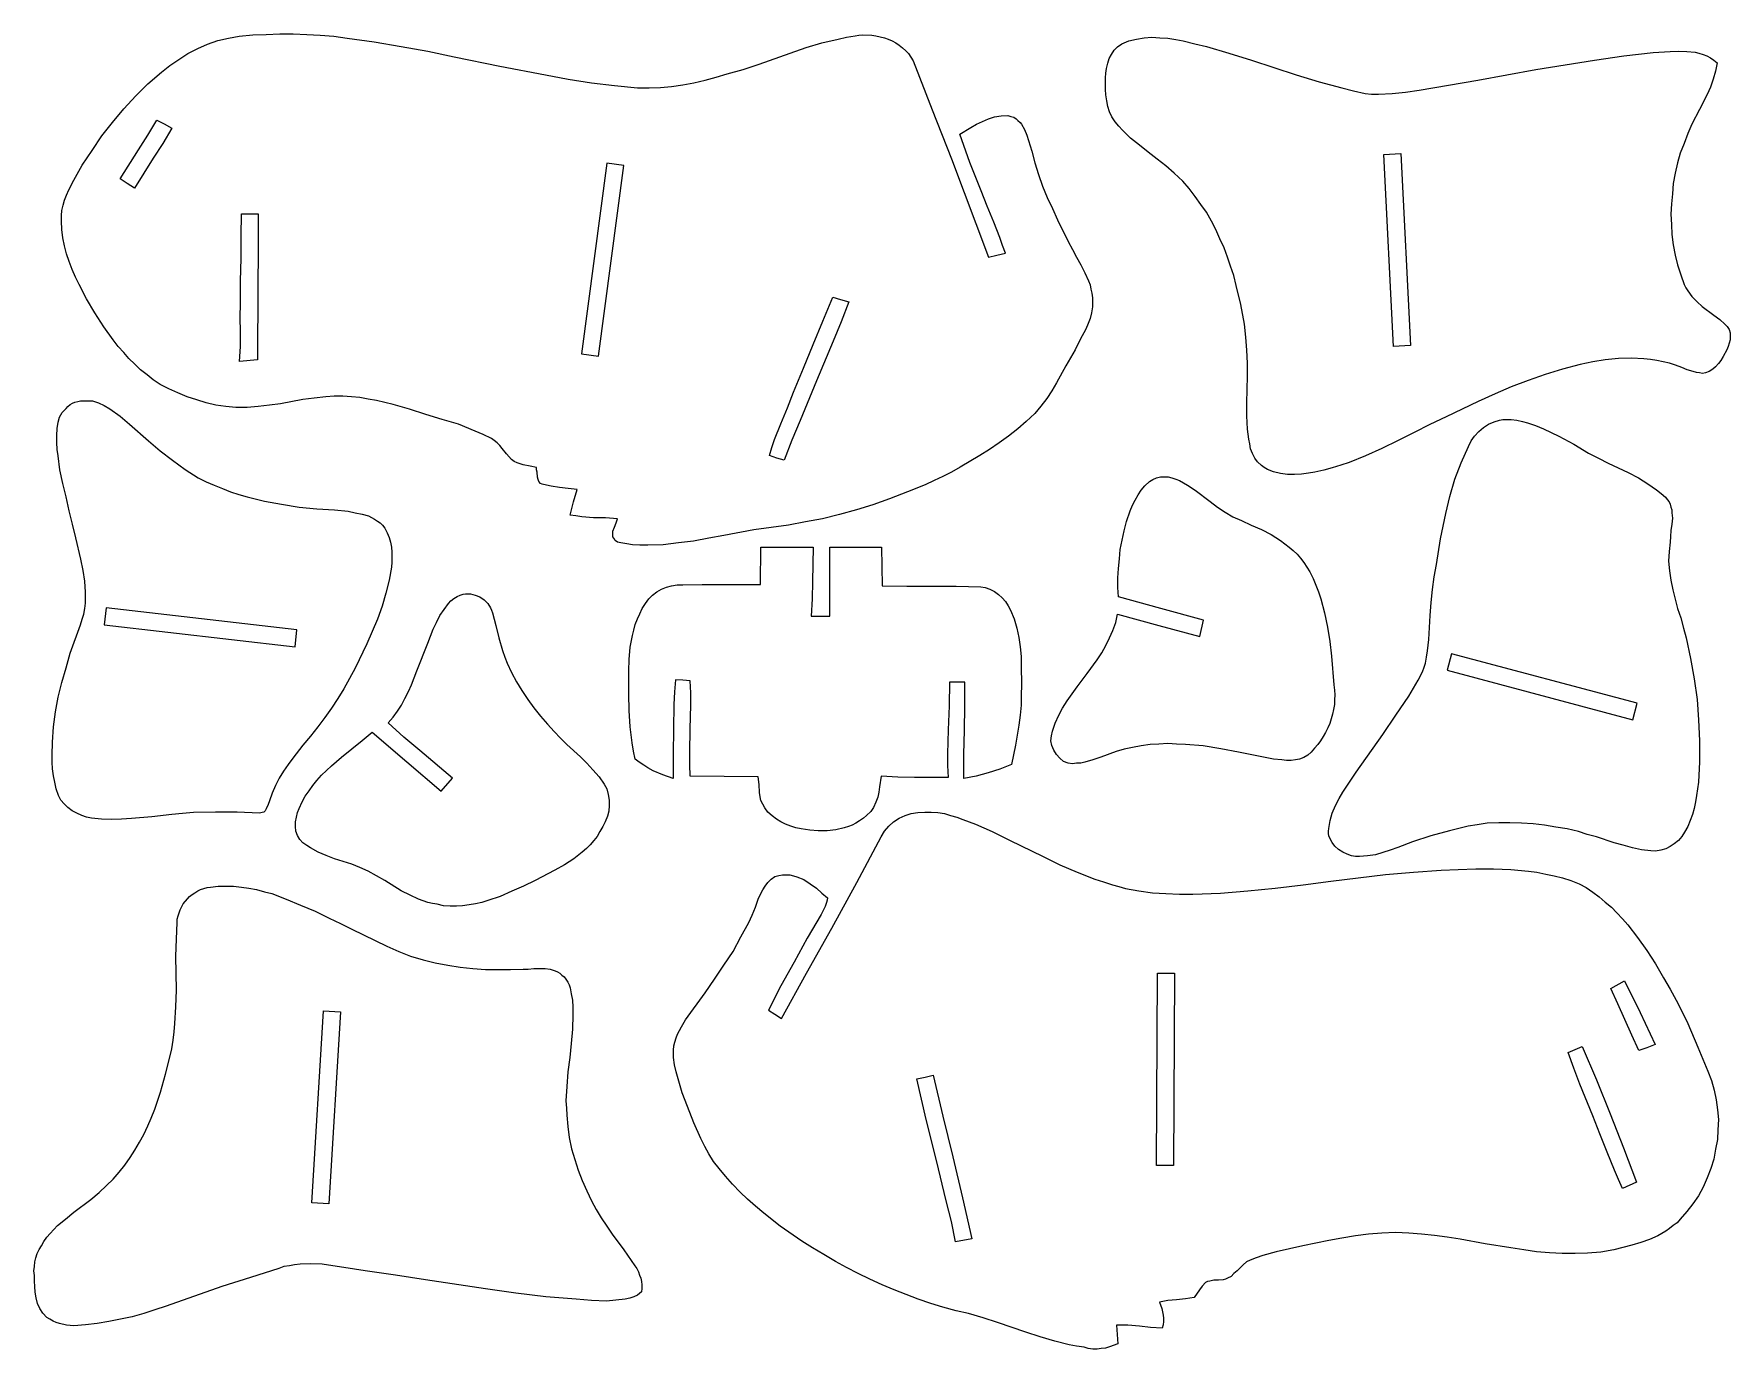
# Model space of a CAD drawing. Extents: x 0 to 623, y 0 to 1485.
# Drawn here: x 0 to 610, y 0 to 472 of the extents above; entities that cross this region are included whole.
import ezdxf

# ---------------------------------------------------------------- set-up
doc = ezdxf.new("R2010")
doc.units = 0
doc.layers.get('0').update_dxf_attribs({"color": 1, "linetype": 'CONTINUOUS'})

msp = doc.modelspace()

# ---------------------------------------------------------------- linework, layer by layer
for points in [[(73.78, 471.63), (78.63, 472.13), (83.49, 472.3), (88.34, 472.47), (93.19, 472.47), (98.04, 472.3), (102.89, 471.97), (107.74, 471.63), (112.6, 470.96), (122.3, 469.63), (132, 467.95), (141.54, 466.28), (151.08, 464.27), (167.47, 460.93), (183.87, 457.75), (192.07, 456.24), (200.43, 454.9), (208.63, 453.9), (216.99, 453.06), (221.18, 453.06), (225.19, 453.23), (229.21, 453.56), (233.22, 454.23), (237.24, 454.9), (241.25, 455.91), (245.27, 456.91), (249.12, 458.08), (254.97, 459.75), (260.66, 461.59), (271.87, 465.61), (277.56, 467.62), (283.25, 469.29), (289.1, 470.63), (292.11, 471.3), (295.13, 471.8), (296.46, 471.97), (297.97, 472.13), (301.15, 471.97), (302.65, 471.8), (304.16, 471.47), (305.67, 471.13), (307, 470.63), (308.51, 469.96), (309.85, 469.29), (311.02, 468.45), (312.19, 467.45), (313.36, 466.45), (314.37, 465.44), (315.2, 464.1), (316.04, 462.77), (322.9, 445.2), (329.76, 427.63), (343.14, 392.33), (346.15, 393), (349.17, 393.67), (348.16, 396.51), (347.16, 399.36), (344.98, 404.88), (342.64, 410.57), (340.47, 416.09), (336.45, 426.29), (332.77, 436.5), (336.79, 438.84), (338.79, 440.01), (340.97, 441.02), (343.14, 442.02), (345.32, 442.69), (347.66, 443.02), (350, 443.19), (351.17, 442.86), (352.18, 442.52), (353.01, 442.02), (353.68, 441.35), (354.52, 440.68), (355.02, 440.01), (356.03, 438.17), (356.86, 436.16), (357.53, 434.16), (358.7, 430.31), (359.71, 426.13), (361.04, 421.94), (362.55, 417.76), (364.22, 413.75), (366.06, 409.73), (367.9, 405.71), (371.75, 397.85), (373.26, 395.01), (374.76, 392.33), (376.27, 389.49), (377.77, 386.64), (379.11, 383.8), (379.62, 382.29), (379.95, 380.79), (380.28, 379.28), (380.45, 377.61), (380.45, 376.1), (380.45, 374.43), (380.12, 372.25), (379.62, 370.25), (378.95, 368.41), (378.11, 366.4), (376.1, 362.72), (374.26, 359.04), (370.92, 353.18), (367.57, 347.16), (365.9, 344.31), (364.06, 341.47), (361.88, 338.79), (359.71, 336.12), (356.69, 333.27), (353.68, 330.59), (350.34, 327.92), (346.99, 325.58), (343.48, 323.23), (339.96, 321.06), (332.94, 316.88), (329.76, 315.04), (326.75, 313.53), (323.57, 312.02), (320.39, 310.52), (314.03, 308.01), (307.51, 305.5), (301.48, 303.32), (295.63, 301.48), (289.61, 299.81), (283.41, 298.3), (277.39, 297.13), (271.2, 295.96), (265.01, 295.13), (258.82, 294.29), (247.95, 292.28), (242.59, 291.28), (237.07, 290.27), (231.72, 289.61), (226.2, 288.94), (220.68, 288.77), (217.83, 288.77), (215.15, 288.94), (213.15, 289.27), (210.97, 289.61), (209.8, 289.94), (208.96, 290.44), (208.46, 291.28), (208.13, 291.78), (208.13, 292.28), (208.13, 293.12), (208.13, 293.79), (208.63, 295.29), (209.3, 296.8), (209.8, 298.3), (205.45, 298.64), (201.1, 298.64), (196.92, 298.97), (194.74, 299.31), (192.74, 299.64), (193.91, 304.33), (195.25, 308.85), (192.07, 309.18), (188.89, 309.51), (185.88, 310.02), (184.2, 310.35), (182.7, 310.69), (182.03, 311.02), (181.53, 311.69), (181.19, 312.36), (181.02, 313.2), (180.86, 315.04), (180.69, 315.87), (180.69, 316.71), (178.35, 317.21), (175.84, 317.71), (173.66, 318.38), (172.66, 318.88), (171.66, 319.55), (169.81, 321.56), (168.31, 323.57), (167.47, 324.57), (166.47, 325.58), (165.46, 326.41), (164.46, 327.08), (161.45, 328.59), (158.61, 329.76), (152.58, 332.27), (146.73, 333.94), (140.87, 335.78), (135.02, 337.62), (129.16, 339.29), (123.14, 340.8), (120.13, 341.3), (117.11, 341.8), (114.1, 342.14), (111.09, 342.31), (107.91, 342.31), (104.9, 342.14), (100.72, 341.64), (96.7, 341.14), (88.67, 339.63), (84.66, 339.13), (80.64, 338.63), (76.63, 338.29), (72.61, 338.29), (68.93, 338.63), (65.42, 339.13), (61.9, 339.96), (58.56, 340.97), (55.04, 342.14), (51.7, 343.48), (48.52, 344.98), (45.34, 346.49), (42.83, 348.16), (40.66, 350), (38.31, 351.84), (36.31, 353.85), (34.13, 355.86), (32.29, 358.03), (30.28, 360.21), (28.44, 362.55), (25.1, 367.23), (21.92, 372.25), (18.91, 377.27), (16.23, 382.46), (14.89, 385.14), (13.72, 387.81), (12.72, 390.66), (11.71, 393.5), (11.04, 396.35), (10.37, 399.19), (10.04, 402.2), (9.87, 405.21), (9.87, 407.22), (10.04, 409.06), (10.54, 410.9), (11.04, 412.74), (11.71, 414.58), (12.55, 416.42), (14.39, 419.94), (17.4, 425.29), (20.91, 430.64), (24.43, 435.83), (28.27, 440.68), (32.29, 445.53), (36.64, 450.22), (40.99, 454.57), (45.84, 458.75), (48.85, 461.09), (52.03, 463.27), (55.38, 465.44), (58.89, 467.28), (62.4, 468.79), (66.09, 470.13), (69.93, 470.96), (73.78, 471.63)], [(390.99, 468.96), (393.5, 469.96), (396.35, 470.63), (399.02, 471.13), (401.87, 471.3), (404.71, 471.13), (407.56, 470.96), (410.4, 470.46), (413.08, 469.96), (417.26, 468.96), (421.44, 467.95), (429.47, 465.61), (437.67, 463.1), (445.7, 460.42), (453.73, 457.75), (461.93, 455.24), (470.13, 453.06), (474.31, 452.06), (478.49, 451.05), (480.83, 450.89), (483.34, 450.89), (488.2, 451.05), (493.05, 451.56), (497.9, 452.23), (508.44, 454.07), (518.98, 455.91), (539.89, 459.75), (550.43, 461.43), (560.97, 463.1), (571.51, 464.61), (582.05, 465.78), (588.08, 466.11), (591.09, 466.28), (594.1, 466.11), (597.11, 465.94), (598.45, 465.61), (599.96, 465.11), (601.29, 464.61), (602.63, 463.94), (603.8, 463.1), (604.98, 462.1), (604.47, 459.09), (603.64, 456.24), (602.63, 453.4), (601.46, 450.72), (598.62, 445.37), (595.94, 440.01), (594.43, 436.67), (593.1, 433.15), (591.76, 429.64), (590.75, 426.13), (589.92, 422.45), (589.25, 418.76), (588.91, 415.08), (588.58, 411.4), (588.41, 407.72), (588.58, 404.04), (588.75, 400.36), (589.25, 396.68), (589.92, 393), (590.75, 389.49), (591.93, 385.97), (593.1, 382.46), (593.77, 381.29), (594.43, 380.12), (595.94, 378.11), (597.78, 376.27), (599.62, 374.6), (603.8, 371.42), (605.98, 369.91), (607.82, 368.24), (608.66, 367.4), (609.33, 366.23), (609.66, 365.06), (609.66, 363.89), (609.66, 362.55), (609.33, 361.38), (608.99, 360.21), (608.49, 359.04), (607.15, 356.53), (606.31, 355.19), (605.48, 354.02), (604.47, 352.85), (603.47, 352.01), (602.13, 351.17), (600.79, 350.67), (599.79, 350.5), (598.62, 350.67), (597.61, 350.84), (596.44, 351.17), (594.27, 351.84), (592.26, 352.68), (590.09, 353.52), (587.91, 354.18), (585.57, 354.69), (583.39, 355.19), (581.05, 355.52), (578.71, 355.69), (574.19, 356.03), (569.51, 355.86), (564.82, 355.36), (560.3, 354.69), (555.79, 353.68), (549.43, 352.01), (543.24, 350.17), (537.05, 347.99), (531.03, 345.65), (525.17, 343.14), (519.15, 340.47), (507.6, 334.94), (501.75, 332.1), (496.06, 329.26), (490.37, 326.41), (484.52, 323.57), (478.66, 320.89), (472.8, 318.55), (469.79, 317.55), (466.61, 316.54), (463.6, 315.7), (460.42, 315.04), (458.08, 314.7), (455.57, 314.37), (453.06, 314.2), (450.55, 314.2), (448.04, 314.53), (445.53, 315.2), (443.36, 316.04), (442.19, 316.71), (441.18, 317.38), (439.85, 318.72), (438.84, 320.05), (438, 321.73), (437.34, 323.4), (437, 325.24), (436.67, 326.91), (436.16, 330.43), (436, 335.28), (436, 339.96), (436.16, 349.5), (436.16, 354.18), (436, 358.87), (435.66, 363.55), (435.16, 368.24), (433.82, 375.27), (432.15, 382.12), (431.31, 385.64), (430.14, 388.98), (428.97, 392.33), (427.8, 395.68), (426.29, 398.86), (424.79, 402.2), (423.28, 405.21), (421.44, 408.39), (419.43, 411.24), (417.43, 414.08), (415.25, 416.92), (412.91, 419.6), (409.9, 422.45), (406.89, 425.12), (403.71, 427.46), (400.53, 429.97), (397.35, 432.48), (394.17, 434.99), (391.33, 437.84), (389.99, 439.34), (388.65, 440.85), (387.48, 442.69), (386.64, 444.53), (385.97, 446.37), (385.64, 448.38), (385.3, 450.55), (385.14, 452.56), (385.14, 456.74), (385.3, 458.42), (385.47, 460.09), (385.97, 461.93), (386.47, 463.6), (387.31, 465.11), (388.32, 466.61), (389.49, 467.79), (390.99, 468.96)], [(44.17, 441.52), (46.85, 440.18), (49.52, 438.67), (46.34, 433.15), (42.83, 427.8), (39.48, 422.45), (36.14, 417.09), (33.46, 418.76), (30.95, 420.44), (37.64, 430.81), (40.99, 436.16), (44.17, 441.52)], [(488.7, 360.19), (485.15, 429.2), (491.28, 429.51), (494.82, 360.5), (488.7, 360.19)], [(196.84, 357.55), (202.92, 356.74), (212, 425.24), (205.92, 426.05), (196.84, 357.55)], [(74.62, 407.89), (80.64, 407.89), (80.64, 394.67), (80.47, 381.62), (80.31, 355.36), (73.95, 354.85), (74.28, 360.21), (74.28, 365.39), (74.12, 370.58), (74.28, 375.77), (74.28, 383.8), (74.45, 391.83), (74.45, 399.86), (74.62, 407.89)], [(287.1, 377.94), (289.94, 377.11), (292.95, 376.27), (290.11, 369.08), (287.26, 362.05), (281.24, 347.83), (275.38, 333.61), (272.37, 326.58), (269.7, 319.39), (267.02, 320.05), (264.34, 321.06), (265.18, 323.9), (266.18, 326.75), (268.52, 332.44), (270.87, 338.12), (273.04, 343.81), (276.56, 352.34), (280.07, 360.88), (283.58, 369.24), (285.42, 373.59), (287.1, 377.94)], [(18.74, 340.63), (19.91, 340.63), (21.08, 340.63), (22.08, 340.3), (23.26, 339.96), (25.26, 338.96), (27.27, 337.79), (30.95, 335.11), (34.3, 332.27), (41.16, 326.24), (45.34, 322.73), (49.86, 319.39), (54.37, 316.04), (59.06, 313.03), (61.9, 311.52), (64.75, 310.35), (67.76, 309.18), (70.6, 308.01), (73.61, 307), (76.63, 306.17), (82.82, 304.66), (89.01, 303.49), (95.36, 302.49), (101.72, 301.82), (108.08, 301.48), (112.93, 300.98), (115.44, 300.48), (117.95, 299.98), (120.29, 299.31), (122.47, 298.14), (123.47, 297.47), (124.47, 296.8), (125.31, 295.96), (126.15, 294.96), (126.98, 293.29), (127.65, 291.61), (128.16, 289.94), (128.49, 288.1), (128.66, 286.26), (128.66, 284.59), (128.66, 282.75), (128.49, 280.91), (127.65, 276.22), (126.48, 271.54), (125.14, 266.85), (123.47, 262.17), (121.63, 257.82), (119.62, 253.3), (115.44, 244.6), (113.43, 240.92), (111.43, 237.24), (109.25, 233.73), (106.91, 230.21), (104.57, 226.87), (102.06, 223.52), (99.38, 220.17), (96.7, 216.99), (93.02, 212.31), (91.35, 209.97), (89.68, 207.63), (88.17, 205.12), (86.83, 202.44), (85.66, 199.76), (84.66, 196.92), (84.15, 195.58), (83.49, 194.07), (83.15, 193.4), (82.65, 192.9), (81.98, 192.74), (81.14, 192.57), (73.11, 192.9), (65.25, 192.9), (57.39, 192.74), (53.37, 192.4), (49.52, 192.07), (42.33, 191.23), (35.13, 190.56), (31.45, 190.39), (27.94, 190.23), (24.26, 190.39), (20.75, 190.73), (18.91, 191.06), (17.23, 191.73), (15.39, 192.57), (13.72, 193.4), (12.21, 194.58), (10.87, 195.91), (9.7, 197.25), (8.87, 198.93), (8.03, 201.27), (7.53, 203.61), (7.03, 205.95), (6.69, 208.46), (6.52, 210.8), (6.52, 213.31), (6.69, 218), (7.03, 223.52), (7.7, 228.87), (8.7, 234.23), (10.04, 239.41), (11.54, 244.77), (13.05, 249.95), (16.73, 260.16), (17.4, 262.17), (17.9, 264.01), (18.24, 266.02), (18.57, 268.02), (18.57, 269.86), (18.57, 271.87), (18.24, 275.89), (17.73, 279.73), (16.9, 283.75), (15.06, 291.45), (13.89, 296.3), (12.72, 301.15), (11.54, 306.17), (10.37, 311.02), (9.37, 315.87), (8.7, 320.89), (8.37, 323.23), (8.2, 325.74), (8.2, 328.25), (8.37, 330.76), (8.7, 332.94), (9.2, 334.78), (10.21, 336.45), (11.54, 337.96), (12.21, 338.63), (13.05, 339.29), (13.89, 339.8), (14.72, 340.13), (15.73, 340.47), (16.73, 340.63), (17.73, 340.63), (18.74, 340.63)], [(529.19, 333.94), (531.03, 333.94), (533.03, 333.77), (535.04, 333.27), (536.88, 332.77), (539.73, 331.77), (542.57, 330.59), (548.09, 327.92), (553.45, 325.07), (558.8, 321.89), (562.31, 320.05), (565.83, 318.21), (573.02, 314.87), (576.7, 313.03), (580.05, 310.85), (583.23, 308.68), (584.9, 307.34), (586.4, 306), (587.07, 305.16), (587.74, 304.33), (588.08, 303.49), (588.41, 302.49), (588.75, 301.48), (588.75, 300.48), (588.91, 298.47), (588.75, 296.3), (588.41, 294.12), (588.24, 291.95), (588.08, 289.94), (587.74, 286.59), (587.58, 283.08), (587.91, 279.57), (588.41, 276.22), (589.08, 272.71), (589.92, 269.36), (590.75, 266.02), (591.93, 262.67), (592.93, 258.99), (593.93, 255.47), (595.44, 248.11), (596.78, 240.75), (597.78, 233.39), (598.28, 226.03), (598.62, 218.5), (598.62, 210.97), (598.28, 203.61), (597.61, 198.93), (597.28, 196.58), (596.78, 194.24), (596.11, 192.07), (595.27, 189.89), (594.43, 187.72), (593.26, 185.71), (592.26, 184.2), (591.09, 182.7), (589.58, 181.53), (588.08, 180.52), (586.57, 179.69), (584.73, 179.18), (582.89, 178.85), (581.22, 179.02), (577.87, 179.35), (574.53, 180.02), (571.18, 181.02), (568, 181.86), (561.64, 184.04), (558.3, 184.87), (555.12, 185.88), (551.1, 186.88), (547.09, 187.55), (542.91, 188.22), (538.89, 188.72), (534.71, 188.89), (530.52, 189.05), (526.51, 189.05), (522.33, 188.89), (518.81, 188.39), (515.47, 187.88), (512.12, 187.05), (508.77, 186.21), (502.08, 184.37), (495.56, 182.2), (490.2, 180.19), (487.53, 179.18), (484.85, 178.35), (482.17, 177.51), (479.33, 177.18), (476.48, 177.01), (474.98, 177.01), (473.64, 177.18), (471.97, 177.85), (470.46, 178.51), (468.96, 179.52), (467.62, 180.69), (466.61, 182.03), (465.78, 183.53), (465.44, 184.37), (465.28, 185.21), (465.28, 186.04), (465.44, 187.05), (465.94, 189.89), (466.61, 192.57), (467.79, 195.25), (469.12, 197.75), (470.46, 200.1), (472.13, 202.61), (475.31, 207.29), (484.85, 220.84), (489.53, 227.7), (494.22, 234.56), (495.89, 237.41), (497.57, 240.25), (499.07, 243.26), (499.74, 244.93), (500.24, 246.44), (500.58, 248.62), (500.91, 250.79), (501.41, 254.97), (501.92, 263.51), (502.25, 268.19), (502.75, 272.87), (503.25, 277.39), (504.09, 281.91), (505.6, 291.11), (507.44, 300.15), (508.94, 306.34), (510.78, 312.53), (512.96, 318.38), (515.63, 324.24), (516.64, 326.24), (517.81, 327.92), (519.32, 329.59), (520.99, 331.1), (522.83, 332.27), (524.84, 333.1), (526.84, 333.77), (528.01, 333.94), (529.19, 333.94)], [(401.03, 311.69), (402.2, 312.36), (403.54, 313.03), (404.88, 313.36), (406.22, 313.36), (407.72, 313.36), (409.06, 313.03), (410.4, 312.53), (411.74, 312.02), (414.58, 310.35), (417.43, 308.51), (422.78, 304.5), (425.46, 302.49), (428.13, 300.65), (430.98, 298.97), (433.99, 297.64), (437.5, 295.96), (441.18, 294.46), (444.7, 292.62), (448.04, 290.44), (451.22, 288.1), (452.56, 286.93), (454.07, 285.59), (455.24, 284.08), (456.41, 282.58), (457.58, 280.91), (458.58, 279.23), (459.75, 276.89), (460.76, 274.38), (461.76, 272.04), (462.6, 269.53), (463.94, 264.51), (464.94, 259.32), (465.78, 254.14), (466.45, 248.95), (467.28, 238.58), (467.45, 236.74), (467.62, 235.06), (467.45, 233.22), (467.45, 231.55), (467.12, 229.71), (466.78, 228.04), (466.28, 226.36), (465.78, 224.69), (465.11, 223.18), (464.27, 221.51), (463.44, 220.01), (462.43, 218.5), (461.43, 217.16), (460.26, 215.82), (459.09, 214.49), (457.91, 213.31), (456.41, 212.48), (454.9, 211.98), (453.4, 211.64), (451.89, 211.47), (450.22, 211.47), (448.54, 211.64), (445.53, 211.98), (432.99, 214.49), (426.63, 215.66), (420.27, 216.66), (413.91, 217.16), (410.73, 217.33), (407.56, 217.5), (404.38, 217.33), (401.2, 217.16), (398.02, 216.66), (394.84, 216.16), (391.83, 215.49), (388.98, 214.65), (383.46, 212.64), (380.62, 211.64), (377.77, 210.8), (376.27, 210.47), (374.76, 210.47), (373.26, 210.3), (371.75, 210.47), (370.08, 211.14), (368.74, 212.31), (367.57, 213.65), (366.57, 215.15), (365.9, 216.83), (365.56, 218.5), (365.73, 220.34), (366.06, 222.01), (367.07, 224.86), (368.41, 227.7), (369.74, 230.21), (371.42, 232.89), (374.93, 237.91), (378.61, 242.76), (382.12, 247.61), (383.8, 250.12), (385.3, 252.8), (386.64, 255.47), (387.81, 258.15), (388.82, 261), (389.49, 264.01), (404.38, 259.99), (419.1, 255.98), (420.44, 261.83), (405.05, 266.02), (389.82, 270.2), (389.65, 273.54), (389.65, 277.06), (389.82, 280.4), (390.16, 283.92), (390.49, 287.26), (391.16, 290.61), (391.83, 293.96), (392.67, 297.3), (394, 301.15), (394.84, 303.16), (395.84, 305), (396.85, 306.84), (398.02, 308.51), (399.36, 310.18), (401.03, 311.69)], [(261.33, 288.1), (280.07, 288.1), (279.9, 275.72), (279.73, 269.53), (279.4, 263.34), (286.09, 263.34), (286.09, 288.1), (304.66, 288.1), (304.83, 274.21), (313.7, 274.05), (322.56, 274.05), (331.43, 274.05), (340.3, 273.88), (341.97, 273.54), (343.64, 273.04), (345.32, 272.21), (346.66, 271.03), (347.99, 269.86), (349.17, 268.52), (350.17, 267.02), (351.01, 265.51), (352.34, 262.33), (353.35, 258.99), (354.02, 255.64), (354.52, 252.3), (354.85, 248.78), (354.85, 245.44), (355.02, 238.58), (354.85, 234.9), (354.85, 231.38), (354.52, 227.7), (354.02, 224.19), (352.85, 216.99), (351.34, 209.97), (347.16, 208.29), (342.98, 206.96), (338.63, 205.79), (334.28, 204.95), (334.28, 213.65), (334.44, 222.35), (334.61, 230.88), (334.61, 239.58), (329.09, 239.58), (328.92, 231.05), (328.59, 222.52), (328.42, 213.82), (328.42, 209.63), (328.59, 205.28), (316.54, 205.28), (310.52, 205.45), (304.5, 205.79), (303.99, 201.94), (303.66, 200.1), (303.32, 198.26), (302.65, 196.42), (301.82, 194.58), (300.81, 193.07), (299.31, 191.73), (298.14, 190.73), (296.8, 189.72), (295.46, 188.89), (294.12, 188.22), (292.78, 187.72), (291.28, 187.21), (288.27, 186.55), (285.09, 186.21), (281.91, 186.21), (278.9, 186.38), (275.72, 186.88), (273.88, 187.21), (272.04, 187.88), (270.2, 188.55), (268.52, 189.39), (266.85, 190.39), (265.35, 191.56), (263.84, 192.9), (262.67, 194.41), (262, 195.75), (261.33, 197.09), (261, 198.42), (260.83, 199.93), (260.66, 202.77), (260.33, 205.62), (235.9, 205.79), (235.73, 209.97), (235.73, 214.32), (235.9, 222.85), (236.07, 231.38), (236.07, 235.73), (235.9, 240.08), (233.22, 240.25), (230.55, 240.42), (230.21, 236.07), (230.04, 231.55), (229.88, 222.68), (229.71, 213.82), (229.71, 204.95), (226.03, 206.29), (222.52, 207.79), (220.68, 208.8), (219.17, 209.8), (217.5, 210.8), (216.16, 211.98), (215.49, 214.82), (214.99, 217.83), (214.65, 220.68), (214.32, 223.52), (213.98, 229.38), (213.82, 235.23), (213.82, 243.6), (213.98, 247.78), (214.32, 252.13), (215.15, 256.31), (215.66, 258.32), (216.16, 260.33), (216.99, 262.33), (217.83, 264.17), (218.67, 266.02), (219.84, 267.86), (221.01, 269.53), (222.35, 270.87), (223.85, 272.04), (225.53, 273.04), (227.37, 273.71), (229.21, 274.21), (231.22, 274.55), (233.22, 274.55), (240.25, 274.71), (247.11, 274.71), (261.16, 274.71), (261.33, 288.1)], [(153.25, 270.87), (154.26, 271.2), (155.09, 271.37), (155.93, 271.37), (156.93, 271.37), (158.61, 270.87), (160.28, 270.2), (161.78, 269.19), (163.12, 267.86), (164.13, 266.35), (164.46, 265.51), (164.8, 264.51), (165.97, 259.99), (167.14, 255.47), (168.48, 250.96), (169.31, 248.62), (170.15, 246.44), (171.66, 243.09), (173.5, 239.75), (175.34, 236.57), (177.51, 233.39), (179.69, 230.38), (182.03, 227.37), (184.54, 224.52), (187.05, 221.85), (189.22, 219.5), (191.56, 217.16), (196.42, 212.81), (198.76, 210.47), (200.93, 208.13), (203.11, 205.62), (204.95, 202.94), (205.95, 201.27), (206.45, 199.26), (206.79, 197.25), (206.79, 195.25), (206.62, 193.24), (206.12, 191.4), (205.28, 189.39), (204.45, 187.72), (203.44, 185.88), (202.44, 184.2), (201.27, 182.7), (199.93, 181.19), (198.59, 179.85), (197.09, 178.51), (194.07, 176.17), (190.73, 174), (187.21, 171.99), (180.19, 168.31), (176, 166.3), (171.82, 164.46), (167.64, 162.62), (163.12, 161.11), (160.95, 160.45), (158.77, 159.94), (156.43, 159.61), (154.09, 159.27), (151.91, 159.11), (149.57, 159.11), (147.23, 159.27), (144.89, 159.78), (143.21, 160.11), (141.54, 160.45), (138.19, 161.62), (135.18, 163.12), (132, 164.63), (126.15, 168.31), (123.14, 169.98), (120.13, 171.66), (117.11, 172.99), (114.27, 174.16), (108.08, 176.17), (105.07, 177.34), (102.22, 178.51), (99.38, 180.02), (98.04, 180.86), (96.7, 181.86), (95.53, 183.03), (94.69, 184.54), (94.19, 186.04), (94.03, 187.72), (94.03, 189.39), (94.36, 191.06), (94.69, 192.74), (95.36, 194.24), (96.37, 196.58), (97.54, 198.59), (98.88, 200.6), (100.22, 202.44), (101.72, 204.28), (103.39, 206.12), (106.91, 209.47), (110.59, 212.64), (114.27, 215.66), (117.95, 218.67), (121.63, 221.68), (134.01, 210.97), (146.39, 200.43), (150.41, 205.12), (138.7, 214.99), (133.01, 219.84), (127.32, 225.03), (129.16, 227.03), (130.67, 229.21), (132.17, 231.38), (133.34, 233.73), (134.68, 236.23), (135.68, 238.58), (137.69, 243.6), (141.54, 253.63), (143.55, 258.65), (144.72, 261), (145.89, 263.51), (147.4, 265.68), (149.07, 267.86), (149.91, 268.86), (150.91, 269.7), (152.08, 270.37), (153.25, 270.87)], [(25.2, 260.2), (93.85, 252.28), (94.55, 258.37), (25.91, 266.3), (25.2, 260.2)], [(574.71, 226.09), (576.29, 232.02), (509.52, 249.82), (507.94, 243.9), (574.71, 226.09)], [(304.5, 184.04), (305.67, 186.04), (307.34, 187.88), (309.01, 189.39), (311.02, 190.73), (313.2, 191.73), (315.37, 192.4), (317.71, 192.74), (320.22, 192.9), (322.56, 192.9), (324.91, 192.74), (327.25, 192.4), (329.42, 191.73), (331.77, 191.06), (333.94, 190.23), (338.46, 188.55), (344.48, 185.88), (350.67, 182.86), (362.72, 177.01), (368.74, 174), (374.93, 171.32), (381.29, 168.81), (384.47, 167.81), (387.65, 166.8), (389.99, 166.13), (392.33, 165.46), (397.18, 164.63), (402.03, 163.96), (406.89, 163.62), (411.74, 163.46), (416.59, 163.46), (426.46, 163.79), (436.33, 164.63), (446.2, 165.63), (456.24, 166.8), (466.11, 168.14), (475.98, 169.31), (485.85, 170.48), (495.89, 171.32), (505.76, 171.99), (511.95, 172.32), (518.31, 172.49), (524.67, 172.49), (530.86, 172.32), (537.22, 171.66), (540.23, 171.32), (543.41, 170.65), (546.42, 169.98), (549.43, 169.31), (552.44, 168.31), (555.45, 167.14), (557.96, 165.8), (560.3, 164.13), (562.65, 162.45), (564.82, 160.61), (567, 158.77), (569, 156.76), (571.01, 154.59), (572.85, 152.41), (576.37, 147.9), (579.71, 143.21), (582.89, 138.36), (585.74, 133.34), (588.08, 129.33), (590.25, 125.31), (592.43, 121.13), (594.43, 116.95), (598.12, 108.41), (601.63, 99.88), (602.97, 96.54), (603.97, 93.02), (604.64, 89.51), (605.14, 85.99), (605.48, 82.48), (605.31, 78.8), (605.14, 75.29), (604.47, 71.77), (603.8, 68.26), (602.8, 64.91), (601.46, 61.57), (599.96, 58.22), (598.28, 55.04), (596.28, 52.2), (594.1, 49.36), (591.76, 46.68), (590.59, 45.34), (589.25, 44.34), (587.91, 43.33), (586.57, 42.33), (583.73, 40.66), (580.72, 39.32), (577.54, 38.31), (574.36, 37.31), (567.83, 35.64), (563.15, 34.8), (558.46, 34.46), (553.95, 34.3), (549.26, 34.3), (544.75, 34.63), (540.06, 34.97), (535.54, 35.64), (530.86, 36.31), (521.66, 37.81), (512.62, 39.48), (507.94, 40.15), (503.42, 40.82), (498.74, 41.32), (494.22, 41.66), (489.37, 41.83), (484.52, 41.66), (479.66, 41.32), (474.98, 40.66), (470.13, 39.82), (465.44, 38.98), (456.07, 37.14), (446.54, 34.97), (441.69, 33.63), (439.34, 32.79), (437.17, 31.96), (435.83, 31.29), (434.66, 30.28), (432.48, 28.11), (431.31, 27.1), (430.31, 26.1), (428.97, 25.43), (428.3, 25.1), (427.46, 24.93), (425.79, 24.76), (424.12, 24.76), (422.61, 24.43), (421.78, 24.26), (421.11, 23.92), (419.94, 22.59), (418.93, 21.25), (417.09, 18.57), (413.91, 18.07), (410.73, 17.73), (407.56, 17.4), (404.54, 16.9), (405.38, 14.56), (405.88, 12.21), (406.05, 11.04), (406.05, 9.87), (405.88, 8.7), (405.55, 7.53), (401.36, 7.7), (397.35, 8.2), (393.17, 8.53), (389.15, 8.53), (389.65, 1.84), (386.64, 0.84), (385.14, 0.33), (383.63, 0.17), (382.12, 0), (380.62, 0), (378.95, 0.17), (377.44, 0.67), (374.76, 1), (372.09, 1.51), (366.9, 2.84), (361.71, 4.35), (356.53, 6.02), (346.32, 9.54), (341.14, 11.21), (335.95, 12.72), (331.43, 13.72), (326.75, 15.06), (322.4, 16.4), (317.88, 17.9), (313.53, 19.57), (309.18, 21.25), (304.83, 23.09), (300.48, 25.1), (296.3, 27.1), (292.11, 29.28), (288.1, 31.45), (283.92, 33.96), (279.9, 36.31), (276.05, 38.81), (268.19, 44.17), (262.33, 48.85), (259.32, 51.36), (256.48, 53.87), (253.8, 56.38), (251.12, 59.23), (248.62, 62.07), (246.27, 64.91), (244.27, 67.42), (242.59, 70.1), (241.09, 72.78), (239.75, 75.62), (237.24, 81.31), (234.9, 87.17), (233.06, 92.02), (231.55, 97.04), (230.88, 99.55), (230.21, 102.06), (229.88, 104.73), (229.88, 107.41), (230.04, 108.92), (230.38, 110.25), (230.88, 111.76), (231.38, 113.1), (232.72, 115.78), (234.23, 118.28), (241.25, 127.99), (244.6, 132.84), (247.95, 137.86), (251.29, 142.88), (254.14, 148.07), (256.98, 153.25), (258.15, 155.93), (259.32, 158.77), (260.49, 161.95), (262, 164.96), (262.84, 166.3), (263.84, 167.64), (265.01, 168.81), (266.35, 169.81), (267.69, 170.15), (269.03, 170.32), (270.37, 170.32), (271.7, 170.32), (273.04, 169.98), (274.21, 169.65), (276.72, 168.64), (279.06, 167.14), (281.24, 165.63), (283.25, 163.79), (285.26, 162.12), (285.09, 161.28), (284.92, 160.45), (284.42, 158.94), (282.91, 156.1), (277.89, 147.56), (273.21, 139.03), (268.52, 130.5), (264.01, 121.8), (266.35, 120.29), (268.69, 118.79), (277.73, 135.02), (286.76, 151.24), (295.8, 167.64), (304.5, 184.04)], [(63.41, 165.97), (66.25, 166.3), (69.1, 166.3), (71.77, 166.3), (74.62, 165.97), (77.29, 165.63), (79.97, 165.13), (82.82, 164.29), (85.49, 163.62), (90.68, 161.62), (95.87, 159.44), (101.05, 157.27), (106.07, 154.76), (110.25, 152.92), (114.27, 150.91), (122.63, 146.73), (126.82, 144.72), (131.17, 142.88), (135.35, 141.21), (139.87, 139.87), (144.22, 138.7), (148.73, 137.86), (153.25, 137.19), (157.77, 136.69), (162.29, 136.35), (166.8, 136.35), (171.32, 136.35), (175.84, 136.52), (177.68, 136.52), (179.69, 136.69), (181.69, 136.69), (183.7, 136.69), (185.54, 136.52), (187.38, 135.85), (188.22, 135.52), (189.05, 135.02), (189.72, 134.35), (190.56, 133.68), (191.23, 132.84), (191.9, 131.84), (192.4, 130.83), (192.74, 129.83), (193.07, 127.65), (193.57, 125.31), (193.74, 122.8), (193.74, 120.13), (193.57, 114.94), (193.07, 109.75), (192.57, 104.73), (191.9, 99.55), (191.56, 94.36), (191.23, 89.17), (191.4, 86.5), (191.56, 83.99), (191.9, 79.97), (192.4, 75.96), (193.24, 71.94), (194.41, 68.09), (195.58, 64.25), (197.09, 60.56), (198.76, 56.88), (200.43, 53.2), (202.1, 50.19), (203.94, 47.18), (205.95, 44.17), (207.79, 41.32), (211.98, 35.64), (215.99, 29.95), (216.66, 28.94), (217.33, 27.77), (217.66, 26.6), (218.17, 25.43), (218.33, 24.26), (218.5, 23.09), (218.5, 21.75), (218.33, 20.58), (217.66, 19.91), (216.99, 19.41), (215.66, 18.74), (214.15, 18.24), (212.48, 17.9), (209.13, 17.57), (205.79, 17.23), (200.43, 17.4), (194.91, 17.9), (184.04, 18.74), (173.16, 20.08), (162.29, 21.58), (140.7, 24.93), (130, 26.6), (119.12, 28.11), (111.43, 29.28), (107.41, 29.95), (103.56, 30.45), (99.55, 30.62), (95.7, 30.45), (93.69, 30.28), (91.85, 29.95), (89.84, 29.61), (88, 28.94), (77.8, 25.76), (67.59, 22.42), (47.51, 15.39), (43.5, 14.05), (39.48, 12.72), (35.3, 11.54), (31.12, 10.71), (26.94, 9.87), (22.75, 9.2), (18.57, 8.7), (14.39, 8.37), (11.71, 8.53), (9.2, 9.2), (8.03, 9.54), (6.86, 10.04), (5.69, 10.71), (4.68, 11.38), (3.18, 12.88), (2.17, 14.56), (1.34, 16.4), (0.84, 18.4), (0.5, 20.41), (0.33, 22.42), (0.17, 24.43), (0.17, 26.43), (0, 28.11), (0.17, 29.61), (0.33, 31.29), (0.67, 32.79), (1.17, 34.3), (1.84, 35.8), (2.68, 37.14), (3.51, 38.65), (4.68, 40.15), (5.86, 41.49), (8.53, 44.34), (11.38, 46.68), (14.39, 49.19), (20.41, 53.7), (23.42, 56.21), (26.1, 58.72), (28.44, 61.07), (30.62, 63.58), (32.62, 66.09), (34.63, 68.76), (36.31, 71.44), (37.98, 74.28), (39.48, 77.13), (40.99, 80.14), (42.16, 82.98), (43.5, 86.16), (45.51, 92.35), (47.35, 98.71), (48.85, 104.9), (49.52, 107.91), (50.02, 110.92), (50.36, 113.93), (50.69, 116.95), (51.03, 122.97), (51.2, 128.99), (51.03, 141.21), (51.2, 147.23), (51.53, 153.25), (51.53, 154.42), (51.86, 155.59), (52.2, 156.76), (52.53, 157.77), (53.7, 159.94), (55.21, 161.78), (55.88, 162.62), (56.88, 163.29), (57.89, 163.96), (58.89, 164.63), (59.9, 165.13), (61.07, 165.46), (62.24, 165.8), (63.41, 165.97)], [(403.53, 66), (403.88, 135.1), (410.01, 135.07), (409.66, 65.97), (403.53, 66)], [(566.83, 129.49), (571.68, 132.34), (577.37, 120.96), (582.72, 109.42), (579.71, 108.25), (576.87, 107.24), (574.36, 112.76), (571.85, 118.45), (569.34, 123.97), (566.83, 129.49)], [(99.86, 52.55), (104.06, 121.52), (110.18, 121.15), (105.98, 52.18), (99.86, 52.55)], [(551.44, 106.57), (556.46, 108.75), (561.64, 96.7), (566.5, 84.49), (571.35, 72.28), (576.03, 59.9), (571.01, 57.72), (569.51, 60.9), (568.17, 64.25), (565.49, 70.77), (562.81, 77.29), (560.3, 83.82), (555.62, 95.2), (553.45, 100.88), (551.44, 106.57)], [(317.38, 97.04), (320.39, 97.71), (323.23, 98.38), (326.75, 83.65), (330.26, 69.1), (333.77, 54.37), (337.12, 39.65), (331.26, 38.48), (329.76, 45.84), (327.92, 53.2), (324.4, 67.76), (320.72, 82.48), (317.38, 97.04)]]:
    msp.add_lwpolyline(points, close=True)

doc.saveas('drawing.dxf')
